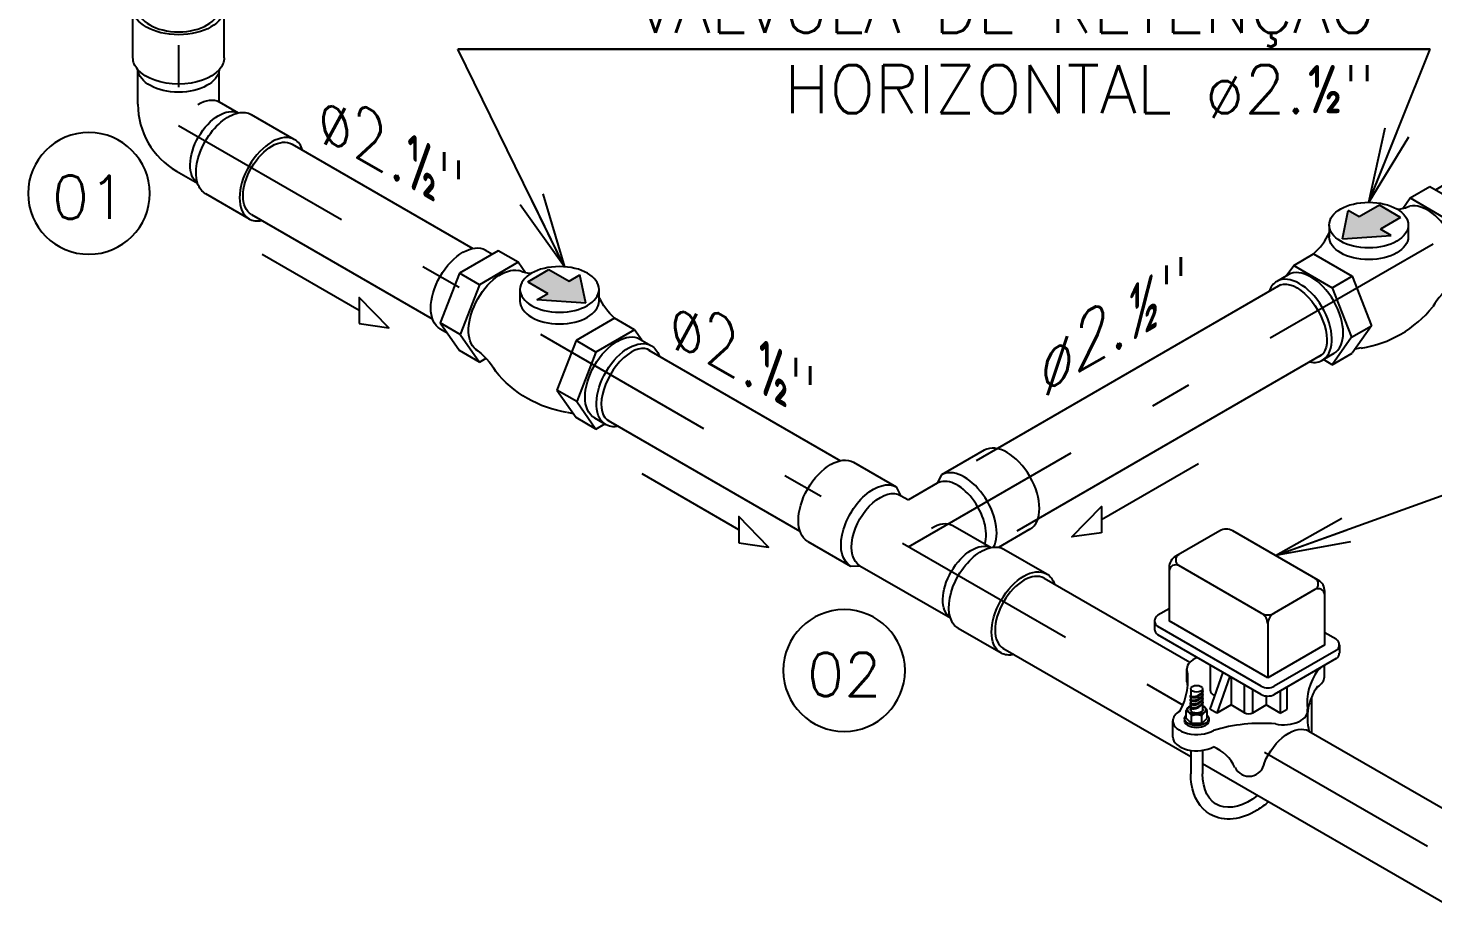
# Model space of a CAD drawing. Header units: millimetres. Extents: x 0 to 114, y 0 to 82.
# Drawn here: x 16.792 to 20.153, y 7.026 to 9.148 of the extents above; entities that cross this region are included whole.
import ezdxf
from ezdxf.enums import TextEntityAlignment as Align

# ---------------------------------------------------------------- set-up
doc = ezdxf.new("R2010")
doc.units = ezdxf.units.MM
doc.linetypes.add('DASHDOT', pattern=[1, 0.5, -0.25, 0, -0.25])
for name, color, linetype in [('INC-DETALHES', 7, 'Continuous'), ('INC-DETALHES-TXT', 7, 'Continuous'), ('tinterno', 252, 'Continuous')]:
    doc.layers.add(name, color=color, linetype=linetype)
doc.styles.add('25', font='ROMANS.SHX', dxfattribs={"width": 0.7, "height": 0.05})
doc.styles.add('60-50', font='romans.shx', dxfattribs={"height": 0.08})
doc.styles.add('60-75', font='romans.shx', dxfattribs={"height": 0.12})
doc.dimstyles.new('SETAS50', dxfattribs={"dimtxt": 0.08, "dimasz": 0.1, "dimexe": 0.15, "dimexo": 0, "dimgap": 0.1, "dimtad": 1, "dimzin": 10, "dimdsep": 46, "dimtxsty": '60-50', "dimblk1": 'OPEN', "dimblk2": 'OPEN', "dimsah": 1, "dimcen": 0, "dimclrd": 8, "dimclre": 8, "dimclrt": 7, "dimadec": 0, "dimazin": 0, "dimtfac": 1, "dimtix": 1, "dimtmove": 2, "dimatfit": 3, "dimldrblk": 'OPEN', "dimfxl": 0.15, "dimtolj": 1, "dimtzin": 6, "dimarcsym": 0})

# ---------------------------------------------------------------- blocks, each defined once
blk = doc.blocks.new('vr')
blk.add_hatch(color=7).paths.add_polyline_path([(0.0396, 0.0758), (0.0846, 0.0788), (0.0745, 0.0847), (0.0931, 0.0954), (0.0737, 0.1067), (0.055, 0.0959), (0.0449, 0.1018)])
at = {"color": 7}
for p, q in [((0.1019, 0.1134, -0.3233), (0.1203, 0.124, -0.3233)), ((0.132, 0.1247), (0.1256, 0.121)), ((0.0931, 0.0954), (0.0745, 0.0847)), ((0.0274, 0.0884), (0.0274, 0.0776)), ((0.0396, 0.0758), (0.0846, 0.0788)), ((0.0846, 0.0788), (0.0745, 0.0847)), ((0.1003, 0.0884), (0.1003, 0.0776)), ((-0.0055, 0.0512, -0.322), (0.0129, 0.0618, -0.322)), ((0.1739, 0.0519), (0.1674, 0.0482)), ((-0.0105, 0.0424), (-0.021, 0.0364)), ((0.1376, 0.0213, -0.3446), (0.156, 0.032, -0.3446)), ((0.0315, -0.0303), (0.021, -0.0364)), ((0.0301, -0.0405, -0.3432), (0.0485, -0.0299, -0.3432))]:
    blk.add_line(p, q, dxfattribs=at)
at = {"color": 7, "extrusion": (-0.707107, -0.408248, 0.57735)}
for p, q in [((0.1203, 0.124, -0.3233), (0.156, 0.1034, -0.2941)), ((0.0952, 0.1038, -0.3383), (0.1019, 0.1134, -0.3233)), ((0.156, 0.1034, -0.2941), (0.1739, 0.0574, -0.3048)), ((0.0129, 0.0618, -0.322), (0.0485, 0.0412, -0.2929)), ((0.1739, 0.0574, -0.3048), (0.156, 0.032, -0.3446)), ((-0.0123, 0.0414, -0.3373), (-0.0055, 0.0512, -0.322)), ((0.0485, 0.0412, -0.2929), (0.0662, -0.0046, -0.3036)), ((0.1376, 0.0213, -0.3446), (0.1316, 0.0248, -0.3495)), ((0.0662, -0.0046, -0.3036), (0.0485, -0.0299, -0.3432)), ((0.0301, -0.0405, -0.3432), (0.022, -0.0358, -0.3499))]:
    blk.add_line(p, q, dxfattribs=at)
at = {"color": 2}
for p, q in [((0.0737, 0.1067), (0.055, 0.0959)), ((0.0931, 0.0954), (0.0737, 0.1067)), ((0.0396, 0.0758), (0.0449, 0.1018)), ((0.055, 0.0959), (0.0449, 0.1018))]:
    blk.add_line(p, q, dxfattribs=at)
at = {"color": 252, "extrusion": (-0.707107, -0.408248, 0.57735)}
for p, q in [((0.1019, 0.1134, -0.3233), (0.1376, 0.0927, -0.2941)), ((0.1376, 0.0927, -0.2941), (0.1555, 0.0467, -0.3048)), ((-0.0055, 0.0512, -0.322), (0.0301, 0.0306, -0.2929)), ((0.1555, 0.0467, -0.3048), (0.1376, 0.0213, -0.3446)), ((0.0301, 0.0306, -0.2929), (0.0479, -0.0152, -0.3036)), ((0.0479, -0.0152, -0.3036), (0.0301, -0.0405, -0.3432))]:
    blk.add_line(p, q, dxfattribs=at)
at = {"color": 252}
for p, q in [((0.1376, 0.0927, -0.2941), (0.156, 0.1034, -0.2941)), ((0.1555, 0.0467, -0.3048), (0.1739, 0.0574, -0.3048)), ((0.0301, 0.0306, -0.2929), (0.0485, 0.0412, -0.2929)), ((0.0479, -0.0152, -0.3036), (0.0662, -0.0046, -0.3036))]:
    blk.add_line(p, q, dxfattribs=at)
at = {"color": 7}
for centre, radius, start, end in [((0.0866, 0.1401), 0.0373, 275.9013, 293.8607), ((-0.0279, 0.107, -0.322), 0.0609, 312.0264, 335.1222), ((0.1786, -0.0193), 0.0644, 125.0533, 149.9281), ((0.041, 0.0786), 0.1049, 278.7164, 321.2836), ((0.0746, -0.1409, -0.1161), 0.1172, 98.7164, 101.5649)]:
    blk.add_arc(centre, radius, start, end, dxfattribs=at)
for centre, start_param, end_param in [((0.1529, 0.0883), 3.141593, 6.283185), ((0.118, 0.0679), 3.141593, 6.081779), ((0.0105, 0.0061), 3.141593, 6.283185), ((0, 0), 0, 0.466483), ((0, 0), 2.67511, 3.187706)]:
    blk.add_ellipse(centre, major_axis=(-0.021, 0.0364), ratio=0.57735, start_param=start_param, end_param=end_param, dxfattribs=at)
at = {"color": 7, "extrusion": (0, 0, -1)}
for centre, major_axis, ratio, start_param, end_param in [((0.0638, 0.0884), (0.0365, 0), 0.57735, 3.141593, 6.283185), ((0.0638, 0.0776), (-0.0365, 0), 0.57735, 3.141593, 6.283185), ((0, 0), (-0.0188, 0.0325), 0.518014, -0.067265, 3.208858)]:
    blk.add_ellipse(centre, major_axis=major_axis, ratio=ratio, start_param=start_param, end_param=end_param, dxfattribs=at)
at = {"color": 252, "extrusion": (0, 0, -1)}
blk.add_ellipse((0.0638, 0.0884), major_axis=(-0.0365, 0), ratio=0.57735, start_param=3.141593, end_param=6.283185, dxfattribs=at)
at = {"color": 252}
blk.add_ellipse((0, 0), major_axis=(-0.021, 0.0364), ratio=0.57735, start_param=3.187706, end_param=6.283185, dxfattribs=at)
blk = doc.blocks.new('SETA2')
at = {"color": 252}
blk.add_line((0.004129, 0), (0, 0), dxfattribs=at)
at = {"color": 7}
blk.add_lwpolyline([(0.004129, -0.000486), (0.005395, -0.000004), (0.004129, 0.000486), (0.004129, -0.000486)], dxfattribs=at)
blk = doc.blocks.new('j90i3')
for p, q in [((-0.0562, 0.0833), (-0.0562, 0.144)), ((0.0562, 0.0833), (0.0562, 0.144)), ((-0.05, 0.026), (-0.05, 0.0685)), ((0.05, 0.0289), (0.05, 0.0685)), ((0.05, 0.0289), (0.0734, 0.0153)), ((0.0894, 0.0133), (0.1418, -0.017)), ((-0.0025, -0.0563), (0.0234, -0.0713)), ((0.0332, -0.084), (0.0867, -0.1149, 0.4677))]:
    blk.add_line(p, q)
blk.add_arc((0.045, 0.026), 0.095, 180, 240)
at = {"extrusion": (0, 0, -1)}
for centre, major_axis, ratio, start_param, end_param in [((0, 0.144), (0.0562, 0), 0.57735, 3.135616, 3.615755), ((0, 0.144), (0.0562, 0), 0.57735, -0.474162, 0), ((0, 0.0833), (-0.0562, 0), 0.57735, 5.809061, 6.283185), ((0, 0.0833), (-0.0562, 0), 0.57735, 3.141593, 3.615717), ((0.0613, -0.0354), (0.0281, 0.0487), 0.57735, 5.809061, 6.283185), ((0.1148, -0.0663, 0.4677), (0.025, 0.0433), 0.577374, 3.141593, 6.283185), ((0.0613, -0.0354), (0.0281, 0.0487), 0.57735, 3.141593, 3.615717)]:
    blk.add_ellipse(centre, major_axis=major_axis, ratio=ratio, start_param=start_param, end_param=end_param, dxfattribs=at)
for centre, major_axis, ratio, start_param, end_param in [((0, 0.144), (0.05, 0), 0.577374, 3.141593, 6.283185), ((0.1148, -0.0663, 0.4677), (0.0281, 0.0487), 0.57735, -0.474162, 0), ((0.1148, -0.0663, 0.4677), (0.0281, 0.0487), 0.57735, 3.135616, 3.615755)]:
    blk.add_ellipse(centre, major_axis=major_axis, ratio=ratio, start_param=start_param, end_param=end_param)
at = {"layer": 'tinterno', "extrusion": (0, 0, -1)}
for centre, major_axis, start_param, end_param in [((0, 0.144), (0.0562, 0), 0, 3.135616), ((0, 0.0833), (-0.0562, 0), 3.615717, 5.809061), ((0, 0.0698), (-0.05, 0), 3.19046, 6.234318), ((0.0496, -0.0286), (0.025, 0.0433), 3.19046, 6.234318), ((0.025, -0.0144), (-0.025, -0.0433), 2.321606, 3.141593), ((0.0613, -0.0354), (0.0281, 0.0487), 3.615717, 5.809061)]:
    blk.add_ellipse(centre, major_axis=major_axis, ratio=0.57735, start_param=start_param, end_param=end_param, dxfattribs=at)
at = {"layer": 'tinterno'}
blk.add_ellipse((0.1148, -0.0663, 0.4677), major_axis=(0.0281, 0.0487), ratio=0.57735, start_param=0, end_param=3.135616, dxfattribs=at)
blk = doc.blocks.new('S1AD321')
at = {"color": 252}
blk.add_circle((0, 0), 0.0562, dxfattribs=at)
at = {"color": 7, "style": '25'}
blk.add_attdef('DETALHE', text='', height=0.04, dxfattribs=at).set_placement((0, -0.0235), align=Align.CENTER)
for tag, flags, p in [('DESCRICAO', 1, (0, -0.0868)), ('MARCA', 1, (0, -0.1502)), ('QUANT.', 3, (0, -0.2175))]:
    blk.add_attdef(tag, text='', height=0.04, dxfattribs=dict(at, flags=flags)).set_placement(p, align=Align.CENTER)
blk = doc.blocks.new('_OPEN')
at = {"color": 0, "linetype": 'ByBlock'}
for p, q in [((-1, 0.167), (0, 0)), ((0, 0), (-1, -0.167)), ((0, 0), (-1, 0))]:
    blk.add_line(p, q, dxfattribs=at)
blk = doc.blocks.new('tei1')
for p, q in [((-0.0562, 0.1034), (-0.0562, 0.1641)), ((0.0562, 0.1034), (0.0562, 0.1641)), ((-0.0934, 0.1188), (-0.0549, 0.0966)), ((-0.05, 0.0341), (-0.05, 0.0886)), ((0.05, -0.0399), (0.05, 0.0886)), ((-0.1496, 0.0215), (-0.0971, -0.0089)), ((-0.0971, -0.0089), (-0.0854, -0.0084)), ((-0.0854, -0.0084), (-0.05, -0.0289)), ((-0.05, -0.0399), (-0.05, -0.0289)), ((-0.0562, -0.0498), (-0.05, -0.0399)), ((-0.0562, -0.1105), (-0.0562, -0.0498)), ((0.0562, -0.0498), (0.05, -0.0399)), ((0.0562, -0.1105), (0.0562, -0.0498))]:
    blk.add_line(p, q)
at = {"extrusion": (0, 0, -1)}
for centre, major_axis, start_param, end_param in [((0, 0.1641, -0.4677), (0.0562, 0), 3.135616, 3.615755), ((0, 0.1641, -0.4677), (0.0562, 0), -0.474162, 0), ((0, 0.1034, -0.4677), (-0.0562, 0), 5.80674, 6.283185), ((0, 0.1034, -0.4677), (-0.0562, 0), 3.141593, 3.618038), ((0, -0.1105), (-0.0562, 0), 3.141593, 6.283185)]:
    blk.add_ellipse(centre, major_axis=major_axis, ratio=0.57735, start_param=start_param, end_param=end_param, dxfattribs=at)
for centre, major_axis, ratio in [((0, 0.1641, -0.4677), (0.05, 0), 0.577374), ((-0.1215, 0.0702, -0.1581), (-0.0281, -0.0487), 0.57735)]:
    blk.add_ellipse(centre, major_axis=major_axis, ratio=ratio, start_param=3.141593, end_param=6.283185)
at = {"layer": 'tinterno', "extrusion": (0, 0, -1)}
for centre, major_axis, start_param, end_param in [((0, 0.1641, -0.4677), (0.0562, 0), 0, 3.135616), ((0, 0.0899, -0.4677), (-0.05, 0), 3.19046, 6.234318), ((0, 0.1034, -0.4677), (-0.0562, 0), 3.618038, 5.80674), ((0, 0.0341, -0.3129), (0.05, 0), 2.321606, 3.141593), ((0, -0.0498), (0.0562, 0), 0, 3.141593), ((0, -0.0399), (0.05, 0), 0, 3.141593)]:
    blk.add_ellipse(centre, major_axis=major_axis, ratio=0.57735, start_param=start_param, end_param=end_param, dxfattribs=at)
at = {"layer": 'tinterno'}
for centre, major_axis, start_param in [((-0.069, 0.0398, -0.1581), (0.0281, 0.0487), 0.344779), ((-0.0604, 0.0349, -0.1581), (0.025, 0.0433), 0.487246)]:
    blk.add_ellipse(centre, major_axis=major_axis, ratio=0.57735, start_param=start_param, end_param=3.141593, dxfattribs=at)
blk = doc.blocks.new('A$C31790487')
at = {"layer": 'INC-DETALHES', "color": 252, "linetype": 'DASHDOT', "ltscale": 0.5}
for p, q in [((-4.8458, -9.088, -0.0556), (-4.8458, -11.2362, -0.0556)), ((-3.8757, -11.7963, -0.0556), (-2.1568, -10.8039, -0.0556)), ((-4.8458, -11.2362, -0.0556), (-3.1488, -12.2157, -2.6348))]:
    blk.add_line(p, q, dxfattribs=at)
at = {"layer": 'INC-DETALHES'}
for p, q in [((-4.6948, -11.261, 2.0874), (-4.4545, -11.3998, 2.0874)), ((-4.7488, -11.3545, 2.0874), (-4.5085, -11.4933, 2.0874)), ((-3.381, -11.4483, -0.0556), (-3.7855, -11.6819, -0.0556)), ((-4.2206, -11.5348, 1.0822), (-3.9659, -11.6819, 1.0822)), ((-3.327, -11.5418, -0.0556), (-3.7315, -11.7754, -0.0556)), ((-4.2746, -11.6283, 1.0822), (-4.0199, -11.7754, 1.0822))]:
    blk.add_line(p, q, dxfattribs=at)
at = {"layer": 'INC-DETALHES', "color": 7}
for p, q in [((-3.4618, -11.7752, -0.0556), (-3.5203, -11.8089, -0.0556)), ((-3.3309, -11.8408, -0.0556), (-3.4445, -11.7752, -0.0556)), ((-3.6952, -11.8381, -0.5607), (-3.5016, -11.9499, -0.0556)), ((-3.5289, -11.8239, -0.0556), (-3.5289, -11.8949, -0.0556)), ((-3.3222, -11.9268, -0.0556), (-3.3222, -11.8557, -0.0556)), ((-3.5484, -11.8949, -0.0556), (-3.5484, -11.9057, -0.0556)), ((-3.5289, -11.8787, -0.0556), (-3.544, -11.8874, -0.0556)), ((-3.398, -11.9705, -0.0556), (-3.5289, -11.8949, -0.0556)), ((-3.4066, -11.9925, -0.0556), (-3.544, -11.9132, -0.0556)), ((-3.3071, -11.9193, -0.0556), (-3.3222, -11.9106, -0.0556)), ((-3.7502, -11.931, -0.5607), (-3.5004, -12.0753, -0.0556)), ((-3.3222, -11.9268, -0.0556), (-3.398, -11.9705, -0.0556)), ((-3.3028, -11.9268, -0.0556), (-3.3028, -11.9376, -0.0556)), ((-3.3071, -11.945, -0.0556), (-3.3894, -11.9925, -0.0556)), ((-3.5054, -11.9748, -0.0556), (-3.5054, -11.9586, -0.0556)), ((-3.4579, -11.9629, -0.0556), (-3.4749, -12.012, -0.0556)), ((-3.4741, -11.9877, -0.0556), (-3.4741, -11.9535, -0.0556)), ((-3.4468, -11.9693, -0.0556), (-3.4468, -12.0066, -0.0556)), ((-3.3227, -11.9694, -0.0556), (-3.3227, -11.9541, -0.0556)), ((-3.372, -12.012, -0.0556), (-3.372, -11.9825, -0.0556)), ((-3.4686, -11.994, -0.0556), (-3.4714, -11.9924, -0.0556)), ((-3.4468, -12.0066, -0.0556), (-3.4655, -12.0174, -0.0556)), ((-3.4288, -12.017, -0.0556), (-3.4468, -12.0066, -0.0556)), ((-3.418, -12.017, -0.0556), (-3.4, -12.0066, -0.0556)), ((-3.4, -11.9947, -0.0556), (-3.4, -12.0066, -0.0556)), ((-3.3813, -12.0174, -0.0556), (-3.4, -12.0066, -0.0556)), ((-3.4655, -12.0174, -0.0556), (-3.4749, -12.012, -0.0556)), ((-3.3813, -12.0174, -0.0556), (-3.372, -12.012, -0.0556)), ((-3.5241, -12.0492, -0.0556), (-3.5241, -12.0276, -0.0556)), ((-3.3433, -12.0413, -0.0556), (-3.0843, -12.1908, -0.0556)), ((-3.4846, -12.0844, -0.0556), (-3.136, -12.2856, -0.0556))]:
    blk.add_line(p, q, dxfattribs=at)
at = {"layer": 'INC-DETALHES', "color": 252}
for p, q in [((-3.4066, -11.8845, -0.0556), (-3.516, -11.8214, -0.0556)), ((-3.3352, -11.8532, -0.0556), (-3.3894, -11.8845, -0.0556)), ((-3.4066, -11.9817, -0.0556), (-3.544, -11.9024, -0.0556)), ((-3.398, -11.8989, -0.0556), (-3.398, -11.9705, -0.0556)), ((-3.3071, -11.9342, -0.0556), (-3.3894, -11.9817, -0.0556)), ((-3.4485, -11.9683, -0.0556), (-3.4655, -12.0174, -0.0556)), ((-3.5004, -11.9857, -0.0556), (-3.5004, -11.9949, -0.0556)), ((-3.4846, -11.9851, -0.0556), (-3.4846, -11.9884, -0.0556)), ((-3.4288, -12.017, -0.0556), (-3.4288, -11.9797, -0.0556)), ((-3.418, -12.017, -0.0556), (-3.418, -11.9859, -0.0556)), ((-3.3813, -11.9879, -0.0556), (-3.3813, -12.0174, -0.0556)), ((-3.5004, -11.9963, -0.0556), (-3.5004, -11.9998, -0.0556)), ((-3.5004, -12.0012, -0.0556), (-3.5004, -12.0048, -0.0556)), ((-3.5004, -12.0062, -0.0556), (-3.5004, -12.0097, -0.0556)), ((-3.4846, -11.9901, -0.0556), (-3.4846, -11.9934, -0.0556)), ((-3.4846, -11.995, -0.0556), (-3.4846, -11.9983, -0.0556)), ((-3.4846, -11.9999, -0.0556), (-3.4846, -12.0032, -0.0556)), ((-3.4846, -12.0048, -0.0556), (-3.4846, -12.014, -0.0556)), ((-3.3398, -11.9964, -0.0556), (-3.3398, -12.0433, -0.0556)), ((-3.5085, -12.0247, -0.0556), (-3.5085, -12.0276, -0.0556)), ((-3.5064, -12.024, -0.0556), (-3.5064, -12.0138, -0.0556)), ((-3.4995, -12.031, -0.0556), (-3.5064, -12.024, -0.0556)), ((-3.5004, -12.0111, -0.0556), (-3.5004, -12.0141, -0.0556)), ((-3.4995, -12.031, -0.0556), (-3.4995, -12.0208, -0.0556)), ((-3.4856, -12.031, -0.0556), (-3.4856, -12.0208, -0.0556)), ((-3.4856, -12.031, -0.0556), (-3.4786, -12.024, -0.0556)), ((-3.4786, -12.024, -0.0556), (-3.4786, -12.0138, -0.0556)), ((-3.4765, -12.0247, -0.0556), (-3.4765, -12.0276, -0.0556)), ((-3.4856, -12.031, -0.0556), (-3.4995, -12.031, -0.0556)), ((-3.5004, -12.0668, -0.0556), (-3.5004, -12.0981, -0.0556)), ((-3.4846, -12.0668, -0.0556), (-3.4846, -12.0981, -0.0556))]:
    blk.add_line(p, q, dxfattribs=at)
at = {"layer": 'INC-DETALHES', "color": 7}
for centre, radius, start, end in [((-3.4532, -11.7901, -1.8337), 0.0173, 60, 120), ((-3.5117, -11.8239, -1.8337), 0.0173, 120, 180), ((-3.3395, -11.8557, -1.8337), 0.0173, 360, 60), ((-3.5397, -11.8949, -1.8337), 0.00864, 120, 180), ((-3.5397, -11.8949, -1.8337), 0.00864, 180, 240), ((-3.5397, -11.9057, -1.8337), 0.00864, 180, 240), ((-3.3115, -11.9268, -1.8337), 0.00864, 360, 60), ((-3.3115, -11.9376, -1.8337), 0.00864, 300, 0), ((-3.5873, -11.9736, -1.8337), 0.0833, 330.4694, 10.3989), ((-3.5873, -11.9898, -1.8337), 0.0833, 5.5799, 10.3989), ((-3.4687, -11.9877, -1.8337), 0.0054, 180, 240), ((-3.2733, -12.0239, -1.8337), 0.072, 144.6436, 194.0174), ((-3.398, -11.9775, -1.8337), 0.0173, 240, 300), ((-3.4234, -12.0076, -1.8337), 0.0108, 240, 300), ((-3.4924, -12.1137, -1.8337), 0.0562, 25.3749, 66.759), ((-3.4229, -12.0808, -1.8337), 0.0206, 205.3749, 352.6496)]:
    blk.add_arc(centre, radius, start, end, dxfattribs=at)
at = {"layer": 'INC-DETALHES', "color": 252}
for centre, radius, start, end in [((-3.5203, -11.8289, -1.8337), 0.00864, 60, 180), ((-3.5117, -11.8139, -1.8337), 0.00864, 119.9667, 240), ((-3.3395, -11.8458, -1.8337), 0.00864, 300, 60), ((-3.3309, -11.8607, -1.8337), 0.00864, 360, 120), ((-3.398, -11.8695, -1.8337), 0.0173, 240, 300), ((-3.4142, -11.8989, -1.8337), 0.0162, 360, 60), ((-3.3818, -11.8989, -1.8337), 0.0162, 120, 180), ((-3.3115, -11.9268, -1.8337), 0.00864, 300, 360), ((-3.2679, -12.0048, -1.8337), 0.0778, 145.4694, 185.5419), ((-3.4969, -11.981, -1.8337), 0.0144, 256.0306, 328.7849), ((-3.4969, -11.981, -1.8337), 0.0144, 256.0306, 328.7849), ((-3.4868, -11.9884, -1.8337), 0.00277, 323.0569, 36.9431), ((-3.4868, -11.9884, -1.8337), 0.00277, 323.0569, 36.9431), ((-3.398, -11.9667, -1.8337), 0.0173, 240, 300), ((-3.4998, -11.995, -1.8337), 0.00142, 114.0715, 245.9285), ((-3.4998, -11.995, -1.8337), 0.00142, 114.0715, 245.9285), ((-3.4998, -11.9999, -1.8337), 0.00142, 114.0715, 245.9285), ((-3.4998, -12.0049, -1.8337), 0.00142, 114.0715, 245.9285), ((-3.4967, -11.9826, -1.8337), 0.0142, 255.0966, 328.2131), ((-3.4967, -11.9826, -1.8337), 0.0142, 255.0966, 328.2131), ((-3.4969, -11.9859, -1.8337), 0.0144, 256.0306, 328.7849), ((-3.4967, -11.9875, -1.8337), 0.0142, 255.0966, 328.2131), ((-3.4969, -11.9908, -1.8337), 0.0144, 256.0306, 328.7849), ((-3.4967, -11.9924, -1.8337), 0.0142, 255.0966, 328.2131), ((-3.4969, -11.9958, -1.8337), 0.0144, 256.0306, 328.7849), ((-3.4967, -11.9974, -1.8337), 0.0142, 255.0966, 328.2131), ((-3.4868, -11.9933, -1.8337), 0.00277, 323.0569, 36.9431), ((-3.4868, -11.9983, -1.8337), 0.00277, 323.0569, 36.9431), ((-3.4868, -12.0032, -1.8337), 0.00277, 323.0569, 36.9431), ((-3.4929, -12.0204, -1.8337), 0.0151, 122.8645, 154.0344), ((-3.513, -12.0274, -1.8337), 0.0151, 25.9656, 64.0344), ((-3.4998, -12.0098, -1.8337), 0.00142, 114.0715, 245.9285), ((-3.4925, -12.0415, -1.8337), 0.0218, 71.451, 108.549), ((-3.472, -12.0274, -1.8337), 0.0151, 115.9656, 154.0344), ((-3.4922, -12.0204, -1.8337), 0.0151, 25.9656, 57.1355), ((-3.4058, -12.255, -1.8337), 0.224, 85.4061, 106.7083)]:
    blk.add_arc(centre, radius, start, end, dxfattribs=at)
at = {"layer": 'INC-DETALHES', "color": 7}
for centre, major_axis, start_param, end_param in [((-3.4738, -11.9586, -1.8337), (-0.0316, 0), -0.974954, 0), ((-3.3543, -11.9694, -1.8337), (-0.0316, 0), 2.356194, 3.141593), ((-3.4925, -12.0276, -1.8337), (-0.0316, 0), -0.785398, 0), ((-3.4925, -12.0492, -1.8337), (0.0316, 0), 3.141593, 5.497787)]:
    blk.add_ellipse(centre, major_axis=major_axis, ratio=0.57735, start_param=start_param, end_param=end_param, dxfattribs=at)
at = {"layer": 'INC-DETALHES', "color": 252}
for centre, major_axis, start_param, end_param in [((-3.3543, -11.9478, -1.8337), (-0.0316, 0), 2.356194, 2.673457), ((-3.3767, -12.0147, -1.8337), (-0.0316, 0), 1.208681, 3.271241), ((-3.4925, -12.0276, -1.8337), (0.0316, 0), 3.141593, 5.497787)]:
    blk.add_ellipse(centre, major_axis=major_axis, ratio=0.57735, start_param=start_param, end_param=end_param, dxfattribs=at)
blk.add_ellipse((-3.4925, -11.9851, -1.8337), major_axis=(-0.0079, 0), ratio=0.57735, dxfattribs=at)
at = {"layer": 'INC-DETALHES', "color": 252, "extrusion": (0, 0, -1)}
for centre, major_axis, start_param, end_param in [((-3.4925, -12.0247, -1.8337), (0.016, 0), -0.521105, 3.662698), ((-3.4925, -12.0127, -1.8337), (0.012, 0), -0.850546, 3.998377), ((-3.4925, -12.0127, -1.8337), (0.00823, 0), -0.285142, 3.450121), ((-3.4925, -12.0276, -1.8337), (-0.016, 0), 3.141593, 6.283185), ((-3.4223, -12.0621, -1.8337), (0.0441, 0.0764), 2.179585, 3.926991)]:
    blk.add_ellipse(centre, major_axis=major_axis, ratio=0.57735, start_param=start_param, end_param=end_param, dxfattribs=at)
at = {"layer": 'INC-DETALHES', "color": 7, "extrusion": (0, 0, -1)}
blk.add_ellipse((-3.3701, -12.0881, -1.8337), major_axis=(0.027, 0.0468), ratio=0.577374, start_param=4.485797, end_param=6.283185, dxfattribs=at)
at = {"layer": 'INC-DETALHES', "color": 252}
blk.add_open_spline([(-3.3968, -12.1351, -1.8337), (-3.4018, -12.1394, -1.8337), (-3.4069, -12.1432, -1.8337), (-3.4322, -12.1587, -1.8337), (-3.4558, -12.1628, -1.8337), (-3.4742, -12.1521, -1.8337), (-3.4882, -12.1441, -1.8337), (-3.4967, -12.1288, -1.8337), (-3.5, -12.1075, -1.8337), (-3.5004, -12.1029, -1.8337), (-3.5004, -12.0981, -1.8337)], degree=3, knots=[5.252095, 5.252095, 5.252095, 5.252095, 5.46826, 5.46826, 6.283185, 6.283185, 6.283185, 6.902665, 6.902665, 7.068328, 7.068328, 7.068328, 7.068328], dxfattribs=at)
at = {"layer": 'INC-DETALHES', "color": 7}
for name, p, xscale, yscale, zscale in [('j90i3', (-4.8458, -11.2362, 0.7787), 1.08, 1.08, 1.08), ('vr', (-3.3556, -11.496, -0.0324), 1.44, 1.44, 1.44), ('vr', (-4.2476, -11.5815, 0.2786), -1.44, 1.44, 1.44)]:
    blk.add_blockref(name, p, dxfattribs=dict(at, xscale=xscale, yscale=yscale, zscale=zscale))
at = {"layer": 'INC-DETALHES', "color": 7, "xscale": 1.079999999999995, "yscale": 1.079999999999995, "zscale": 1.079999999999995, "rotation": 240.0000000000024}
blk.add_blockref('tei1', (-3.8757, -11.7963, -0.0556), dxfattribs=at)
at = {"layer": 'INC-DETALHES-TXT'}
ref = blk.add_blockref('S1AD321', (-4.965, -11.3266, -0.234), dxfattribs=dict(at, xscale=-1.44, yscale=1.44, zscale=1.44))
ref.add_attrib('DETALHE', '01', dxfattribs={"layer": '0', "color": 7, "height": 0.0576, "style": '25'}).set_placement((-4.965, -11.3605, -0.234), align=Align.CENTER)
at = {"layer": 'INC-DETALHES-TXT', "extrusion": (0.707107, 0.408248, 0.57735), "xscale": 44.08920000000042, "yscale": 44.08920000000042, "zscale": 44.08920000000042, "rotation": 224.9999999999999}
for p in [(-7.5123, 6.5883, -7.349), (-8.0172, 6.0754, -7.3547)]:
    blk.add_blockref('SETA2', p, dxfattribs=at)
at = {"layer": 'INC-DETALHES-TXT', "extrusion": (-0.707107, 0.408248, 0.57735), "xscale": -44.08920000000056, "yscale": 44.08920000000066, "zscale": 44.08920000000041, "rotation": 135.0000000000001}
blk.add_blockref('SETA2', (11.8653, 2.2969, -1.83), dxfattribs=at)
at = {"layer": 'INC-DETALHES-TXT'}
ref = blk.add_blockref('S1AD321', (-3.9611, -11.9608, -0.234), dxfattribs=dict(at, xscale=-1.44, yscale=1.44, zscale=1.44))
ref.add_attrib('DETALHE', '02', dxfattribs={"layer": '0', "color": 7, "height": 0.0576, "style": '25'}).set_placement((-3.9611, -11.9947, -0.234), align=Align.CENTER)
at = {"layer": 'INC-DETALHES-TXT', "style": '60-75'}
for rotation, oblique, p in [(330, 330, (-4.5623, -11.3056, -1.7477)), (30, 30, (-3.6022, -11.5366, 12.3669)), (330, 330, (-4.0947, -11.5791, -2.1698))]:
    blk.add_text('ø2.½"', height=0.064, rotation=rotation, dxfattribs=dict(at, oblique=oblique)).set_placement(p, align=Align.CENTER)
at = {"layer": 'INC-DETALHES-TXT', "insert": (-3.2548, -11.0493, 0.5771), "char_height": 0.064, "width": 1.12597, "attachment_point": 3, "style": '60-75'}
blk.add_mtext('VÁLVULA DE RETENÇÃO HORIZONTAL ø2.½"', dxfattribs=at)
at = {"layer": 'INC-DETALHES-TXT'}
for points in [[(-4.3326, -11.4242, 0.5771), (-4.4748, -11.1349, 0.5771), (-3.1821, -11.1349, 0.5771)], [(-3.2636, -11.3384, -0.0324), (-3.1821, -11.1349, -0.0324), (-4.4748, -11.1349, -0.0324)], [(-3.3877, -11.808, -0.0556), (-3.0197, -11.6751, -0.0556), (-2.3286, -11.6751, -0.0556)]]:
    blk.add_leader(points, dimstyle='SETAS50', override={"dimclrd": 8}, dxfattribs=at)

msp = doc.modelspace()

# ---------------------------------------------------------------- block references
at = {"color": 7, "xscale": 1.8, "yscale": 1.8, "zscale": 1.8}
msp.add_blockref('A$C31790487', (25.8746, 29.1406, 0.2002), dxfattribs=at)

doc.saveas('drawing.dxf')
